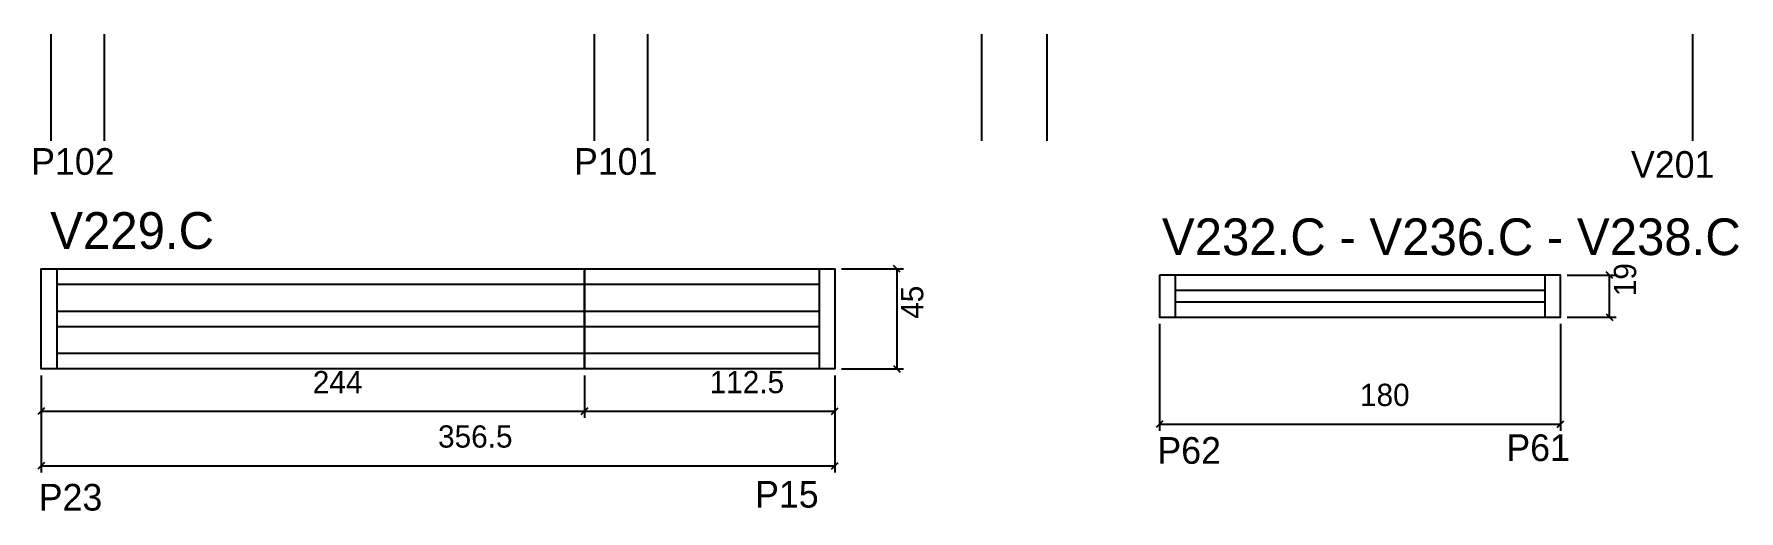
# Model space of a CAD drawing. Header units: metres. Extents: x 2144 to 2909, y 15527 to 15741.
import ezdxf

# ---------------------------------------------------------------- set-up
doc = ezdxf.new("R2010")
doc.units = ezdxf.units.M
for name, color, linetype in [('5', 7, 'Continuous'), ('COTA', 7, 'Continuous'), ('NOMENCLATURA', 7, 'Continuous'), ('Painéis', 7, 'Continuous'), ('SARR_2.2x7', 7, 'Continuous')]:
    doc.layers.add(name, color=color, linetype=linetype)

msp = doc.modelspace()

# ---------------------------------------------------------------- linework, layer by layer
at = {"layer": 'COTA', "color": 4, "lineweight": 25}
for p, q in [((2598.54, 15741.15), (2598.54, 15693.15)), ((2888.54, 15741.15), (2888.54, 15693.15)), ((2832.24, 15632.75), (2854.36, 15632.75)), ((2851.36, 15613.75), (2851.36, 15632.75)), ((2832.24, 15613.75), (2854.36, 15613.75)), ((2649.24, 15610.75), (2649.24, 15562.76)), ((2829.24, 15610.75), (2829.24, 15562.76)), ((2146.89, 15587.58), (2146.89, 15568.52)), ((2146.89, 15587.58), (2146.89, 15543.94)), ((2390.89, 15587.58), (2390.89, 15568.52)), ((2390.89, 15587.58), (2390.89, 15568.52)), ((2503.39, 15587.58), (2503.39, 15568.52)), ((2503.39, 15587.58), (2503.39, 15543.94)), ((2146.89, 15571.52), (2390.89, 15571.52)), ((2390.89, 15571.52), (2503.39, 15571.52)), ((2649.24, 15565.76), (2829.24, 15565.76)), ((2146.89, 15546.94), (2503.39, 15546.94))]:
    msp.add_line(p, q, dxfattribs=at)
at = {"layer": 'COTA', "color": 0, "lineweight": 25}
for p, q in [((2852.86, 15631.25), (2849.86, 15634.25)), ((2849.86, 15615.25), (2852.86, 15612.25)), ((2148.39, 15573.02), (2145.39, 15570.02)), ((2389.39, 15570.02), (2392.39, 15573.02)), ((2392.39, 15573.02), (2389.39, 15570.02)), ((2501.89, 15570.02), (2504.89, 15573.02)), ((2650.74, 15567.26), (2647.74, 15564.26)), ((2827.74, 15564.26), (2830.74, 15567.26)), ((2148.39, 15548.44), (2145.39, 15545.44)), ((2501.89, 15545.44), (2504.89, 15548.44))]:
    msp.add_line(p, q, dxfattribs=at)
at = {"layer": 'Painéis', "color": 4, "lineweight": 25}
for p, q in [((2151.25, 15741.15), (2151.25, 15693.15)), ((2175.25, 15741.15), (2175.25, 15693.15)), ((2395.25, 15741.15), (2395.25, 15693.15)), ((2419.25, 15741.15), (2419.25, 15693.15)), ((2569.25, 15741.15), (2569.25, 15693.15)), ((2506.39, 15635.58), (2534.19, 15635.58)), ((2531.19, 15635.58), (2531.19, 15590.58)), ((2506.39, 15590.58), (2534.19, 15590.58))]:
    msp.add_line(p, q, dxfattribs=at)
at = {"layer": 'Painéis', "color": 0, "lineweight": 25}
for p, q in [((2532.69, 15634.08), (2529.69, 15637.08)), ((2529.69, 15592.08), (2532.69, 15589.08))]:
    msp.add_line(p, q, dxfattribs=at)
at = {"layer": 'Painéis', "color": 200, "lineweight": 25}
for points in [[(2390.89, 15590.58), (2146.89, 15590.58), (2146.89, 15635.58), (2390.89, 15635.58)], [(2390.89, 15635.58), (2503.39, 15635.58), (2503.39, 15590.58), (2390.89, 15590.58)]]:
    msp.add_lwpolyline(points, close=True, dxfattribs=at)
msp.add_lwpolyline([(2649.24, 15632.75), (2649.24, 15613.75), (2829.24, 15613.75), (2829.24, 15632.75), (2649.24, 15632.75)], dxfattribs=at)
at = {"layer": 'SARR_2.2x7', "color": 40, "lineweight": 25}
for p, q in [((2153.89, 15635.58), (2153.89, 15590.58)), ((2496.39, 15635.58), (2496.39, 15590.58)), ((2656.24, 15632.75), (2656.24, 15613.75)), ((2822.24, 15632.75), (2822.24, 15613.75)), ((2390.89, 15628.58), (2153.89, 15628.58)), ((2496.39, 15628.58), (2390.89, 15628.58)), ((2822.24, 15625.75), (2656.24, 15625.75)), ((2153.89, 15616.58), (2390.89, 15616.58)), ((2390.89, 15616.58), (2496.39, 15616.58)), ((2656.24, 15620.75), (2822.24, 15620.75)), ((2153.89, 15609.58), (2390.89, 15609.58)), ((2390.89, 15609.58), (2496.39, 15609.58)), ((2153.89, 15597.58), (2390.89, 15597.58)), ((2390.89, 15597.58), (2496.39, 15597.58))]:
    msp.add_line(p, q, dxfattribs=at)

# ---------------------------------------------------------------- texts
at = {"layer": '5', "color": 5, "lineweight": 25}
for s, p in [('P102', (2142.39, 15677.84)), ('P101', (2386.2, 15677.84)), ('V201', (2860.96, 15676.5)), ('P62', (2648.25, 15547.88)), ('P61', (2804.99, 15549.11)), ('P23', (2145.78, 15526.84)), ('P15', (2467.55, 15528.16))]:
    msp.add_text(s, height=12, rotation=359.99996, dxfattribs=at).set_placement(p)
at = {"layer": 'COTA', "color": 240, "lineweight": 25}
msp.add_text('19', height=10, rotation=90, dxfattribs=at).set_placement((2863.27, 15623.25))
for s, p in [('244', (2268.89, 15579.6)), ('112.5', (2447.14, 15579.63)), ('180', (2739.24, 15573.88)), ('356.5', (2325.14, 15555.16))]:
    msp.add_text(s, height=10, dxfattribs=at).set_placement(p)
at = {"layer": 'NOMENCLATURA', "color": 7, "lineweight": 25}
for s, p in [('V229.C', (2150.95, 15644.55)), ('V232.C - V236.C - V238.C', (2650.29, 15641.73))]:
    msp.add_text(s, height=16.5, dxfattribs=at).set_placement(p)
at = {"layer": 'Painéis', "color": 240, "lineweight": 25}
msp.add_text('45', height=10, rotation=90, dxfattribs=at).set_placement((2543.08, 15613.08))

doc.saveas('drawing.dxf')
